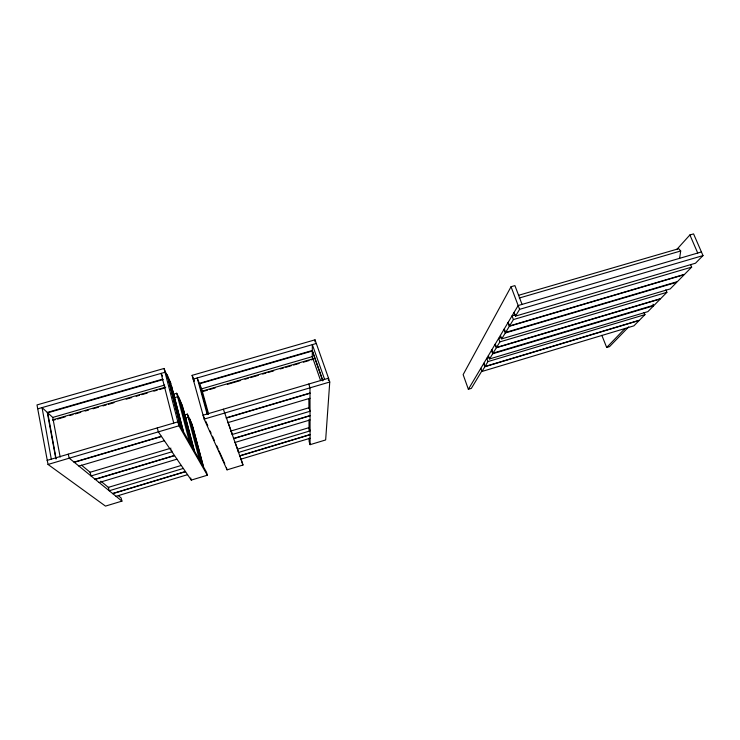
<?xml version="1.0" encoding="UTF-8"?>
<svg xmlns="http://www.w3.org/2000/svg" width="740" height="740" viewBox="0 0 740 740"><rect width="100%" height="100%" fill="white"/><g stroke="black" fill="none" stroke-linecap="round" stroke-linejoin="round"><path stroke-width="1.11" d="M208.615 413.993L201.65 388.907L199.541 383.755L312.308 351.01L312.271 356.689L320.614 380.628M315 341.815L315.027 339.827L192.104 375.346L204.157 419.108L227.06 469.854L242.979 465.025L240.935 458.698M328.384 380.508L328.532 378.205L315.027 339.827M204.73 418.96L203.047 415.196L328.532 378.205L329.753 382.007L325.656 439.949L310.097 444.675L309.144 441.614L309.126 438.163M679.579 258.556L680.698 250.98L678.7 248.696L518.87 295.214M522.061 304.408L514.91 285.612L511.044 286.732L463.138 374.634L468.365 389.286L471.343 388.38L482.082 370.601M468.365 389.286L518.166 305.546L701.418 251.952M481.99 371.462L484.848 366.744L639.193 320.476L633.912 325.841L481.99 371.462L480.843 368.307M483.84 363.266L485.005 366.476L487.965 361.582L644.947 314.63L644.077 312.53M488.363 355.653L489.566 358.946L492.692 353.785L653.633 305.786L652.967 304.177M493.099 353.11L496.346 347.754L660.357 298.951L654.391 305.019L493.099 353.11L491.869 349.77M495.273 344.054L496.522 347.458L499.898 341.889L666.888 292.318L665.834 289.812M501.72 338.874L505.281 332.991L676.767 282.264L670.227 288.914L501.72 338.874L500.425 335.387M505.633 332.417L509.342 326.285L684.213 274.697L677.405 281.616L505.633 332.417L504.301 328.865M508.195 322.325L509.546 325.942L513.412 319.569L691.669 267.112L690.531 264.457M514.106 312.391L515.502 316.11L519.6 309.339L703 255.587L693.574 233.896L689.893 234.959L676.758 249.491M601.833 335.303L606.68 347.476L625.05 328.421M628.723 326.858L609.547 346.616L606.68 347.476M644.947 314.63L639.48 320.18L485.005 366.476M653.633 305.786L647.889 311.632L489.566 358.946M666.888 292.318L660.691 298.608L496.522 347.458M691.669 267.112L684.593 274.309L509.546 325.942M703 255.587L695.498 263.218L515.502 316.11M112.591 493.506L185.416 471.528M112.767 493.654L185.527 471.685M239.695 455.785L310.079 434.537M239.76 455.96L310.079 434.732M116.023 496.299L187.562 474.673M240.898 459.179L310.079 438.256M118.465 495.754L121.11 497.937L121.933 501.119L105.478 506.105L48.026 464.452L37 404.928L164.03 368.474L168.1 378.112L180.69 426.841M157.269 427.924L158.351 431.873L191.272 480.094L207.348 475.219L206.46 472.102L177.85 421.856L164.03 368.474M99.095 482.517L176.98 459.17M234.95 442.464L310.051 419.95M181.281 465.442L108.355 487.373L109.224 490.759L183.307 468.439M170.949 448.181L90.104 472.268L91.038 475.95L171.948 451.789L171.449 449.985M488.992 357.67L486.781 358.327L487.965 361.582M95.034 479.205L174.446 455.452M95.247 479.372L174.575 455.637M233.535 438.469L310.042 415.565M233.6 438.672L310.042 415.788M74.065 462.121L161.357 436.276M74.315 462.324L161.514 436.507M226.19 417.841L309.995 393.023M226.274 418.082L310.005 393.282M500.823 337.773L498.612 338.43L499.898 341.889M78.94 466.098L164.4 440.735M227.892 422.632L310.014 398.25M185.768 418.045L188.274 417.305L190.245 421.134L201.539 463.444M47.046 460.41L177.85 421.856L178.941 425.787L207.348 475.219M48.026 464.452L178.941 425.787M204.157 419.108L329.753 382.007M515.345 314.907L512.024 315.878L513.412 319.569M185.167 414.761L187.377 414.113L192.317 425.167L203.371 466.663M173.41 394.235L176.712 393.273L179.052 397.843L192.021 446.747M201.631 388.851L312.271 356.634M174.039 397.787L177.683 396.723L180.005 401.246L191.91 446.544M519.295 298.017L680.698 250.98M201.743 391.247L313.409 358.697M201.955 391.765L207.478 390.156M209.679 389.518L215.201 387.908M227.337 384.365L240.574 380.508M244.986 379.222L248.298 378.251M250.508 377.613L258.232 375.356M262.644 374.07L265.956 373.108M268.157 372.461L273.68 370.851M280.293 368.927L283.605 367.956M285.816 367.318L291.329 365.708M293.539 365.061L299.053 363.451M303.465 362.165L308.987 360.556M311.189 359.918L313.399 359.27M163.078 379.555L47.739 412.818L52.744 417.434L164.715 385.05M52.549 419.876L165.788 387.094M316.211 343.508L193.186 379.13L194.093 381.248M53.067 420.348L55.278 419.71M57.498 419.071L65.25 416.824M69.69 415.538L73.01 414.576M75.221 413.938L80.762 412.328M85.192 411.042L88.523 410.08M92.953 408.795L98.494 407.194M102.925 405.909L106.246 404.947M108.466 404.308L114.006 402.699M126.188 399.175L131.729 397.565M136.16 396.289L139.49 395.317M141.701 394.679L147.242 393.079M153.892 391.146L157.213 390.184M159.433 389.545L164.965 387.945M207.117 414.002L197.182 377.974L199.375 383.348L312.308 350.501M37.934 408.785L165.076 372.239L167.86 377.641L180.551 426.61M51.291 459.161L42.06 407.601L47.286 412.411L162.846 379.093M121.933 501.119L69.236 458.19L68.237 454.166M81.456 465.108L90.271 472.407M100.844 481.157L108.771 487.725M162.513 376.077L161.079 373.386L173.743 423.067M171.347 385.485L183.548 431.864M182.983 408.018L194.407 450.928M192.826 427.063L203.556 466.996M168.1 378.112L170.764 383.292L183.279 431.392M180.209 401.635L182.447 405.983L194.185 450.54M167.074 374.421L170.764 383.292M179.256 398.24L182.447 405.983M189.533 418.322L192.317 425.167M205.757 421.245L207.764 425.722M210.123 430.976L211.067 433.085M212.482 436.239L214.369 440.448M216.728 445.711L218.143 448.865M219.086 450.965L224.747 463.592M689.893 234.959L697.727 253.034M192.104 375.346L194.38 380.721M511.044 286.732L519.6 309.339M507.982 322.668L509.342 326.285M503.959 329.439L505.281 332.991M495.088 344.35L496.346 347.754M491.462 350.446L492.692 353.785M483.683 363.534L484.848 366.744M227.957 422.115L231.796 432.956M235.209 442.557L237.494 449.014M242.979 465.025L223.369 409.211M324.592 379.361L312.345 344.627L312.308 350.557L322.807 380.582M312.308 351.01L322.797 380.878M308.784 384.023L309.986 387.843L310.097 444.675M226.459 467.782L227.06 469.854M187.377 414.113L199.541 459.947M176.712 393.273L189.662 442.603M190.689 478.003L191.272 480.094M199.375 383.348L207.986 414.446M52.744 417.434L60.171 457.098M47.286 412.411L55.833 458.698M47.739 412.818L56.12 458.92M308.876 398.999L308.932 408.212M309.006 419.728L309.07 430.421M309.061 427.646L237.549 449.161L238.511 452.454L310.069 430.893L309.061 427.646M308.932 407.749L231.084 430.957L232.129 434.519L310.032 411.255L308.932 407.749"/></g></svg>
